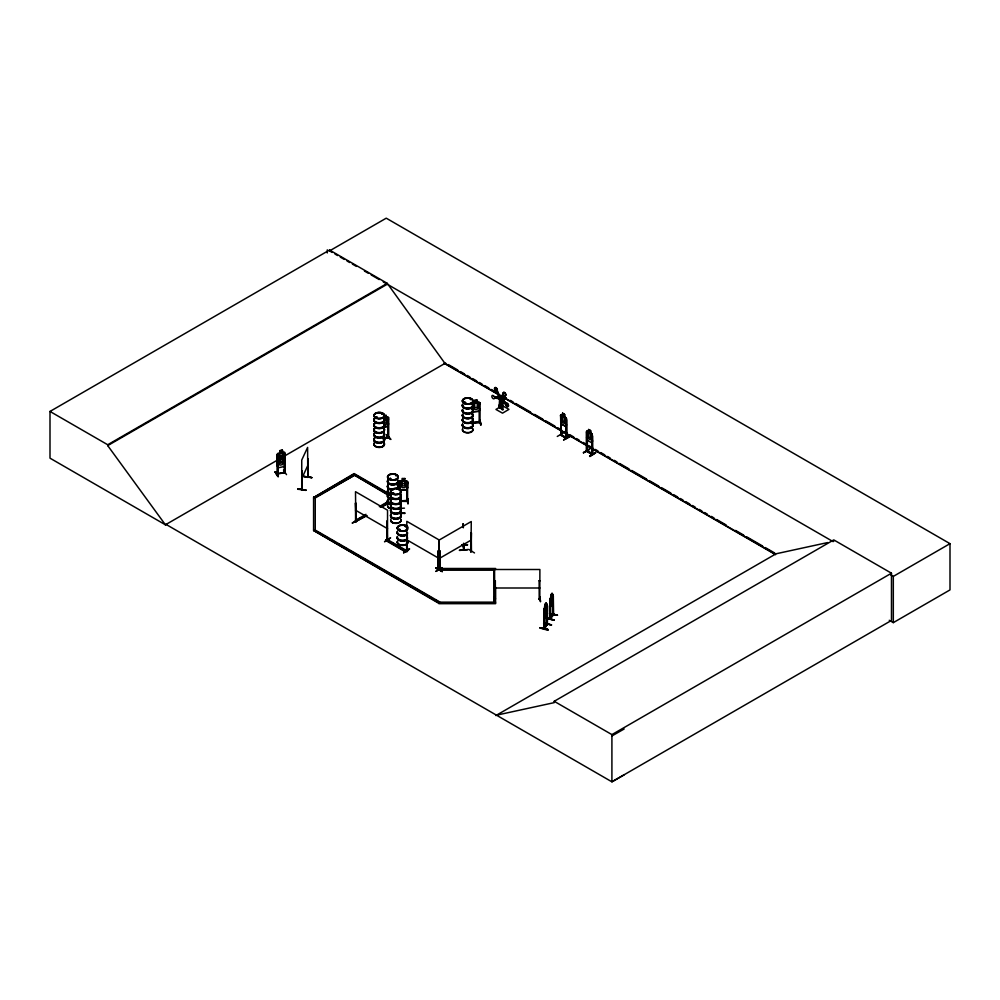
<?xml version="1.0" encoding="UTF-8"?>
<svg xmlns="http://www.w3.org/2000/svg" width="1000" height="1000" viewBox="0 0 1000 1000"><rect width="100%" height="100%" fill="white"/><g stroke="black" fill="none" stroke-linecap="round" stroke-linejoin="round"><path stroke-width="1.5" d="M499.762 398.65L499.438 405.025A1.887 1.1 59.5 0 0 499.075 407.15A1.887 1.1 59.5 0 0 501.138 408.312A1.887 1.1 59.5 0 0 500.788 405.788L500.613 399.312L499.6 398.738L499.6 405.037A1.887 1.1 59.5 0 0 499.237 407.05A1.887 1.1 59.5 0 0 501.312 408.212A1.887 1.1 59.5 0 0 500.95 405.688L500.775 399.212L499.6 398.738M463.25 526.562L463.275 523.888L463.25 525.638M388.575 436.825L387.738 437.525M387.6 437.587L388.438 436.675L383.175 438.888M297.712 489.263L305.988 490.062M305.975 490.112L297.762 488.812L305.975 490.412M494.7 398.088L494.525 398.188A1.887 1.1 59.5 0 1 492.7 398.263A1.887 1.1 59.5 0 1 492.062 395.65A1.887 1.1 59.5 0 1 494.113 396.475L499.475 397.725L499.95 398.9L499.637 397.625L494.225 396.7M546.888 613.188L547.337 610.525M547.25 610.5L546.987 613.25L544.425 616.725L546.912 613.225M463.05 525.462L463.312 527.8L463.275 523.888M400.5 508.212L400.513 508.825A5.375 3.1 0 0 1 395.875 513.538A5.375 3.1 0 0 1 391.225 508.888M400.875 513.188L400.462 494.3A5.375 3.1 0 0 1 395.875 498.988A5.375 3.1 0 0 1 391.225 494.338M463.137 545.225L463.913 550.013L463.8 543.4M463.537 545.65L463.125 544.5L463.175 545.712M540.1 628.062C544.812 626.275 555.612 633.138 540.112 628M546.025 618.35L554.025 620.037L546.2 617.737M553.987 620.05L546.025 618.362M375.675 417.65L377.1 417.175L376 417.725M377.125 417.225L375.65 417.45M382.312 413.675L382.075 414.225M389.288 479.087L390.213 478.4M389.212 478.975L390.662 478.562L389.45 478.713M390.588 479.188L390.138 478.338M396.037 475.588L396.325 475.562M395.7 475.662L396.262 475.625M392.25 493.375L392.938 492.863M393.65 493.137L393.062 492.962M398.837 490.037L399.462 489.95M399.188 529.575L400.35 529.575L399.412 530.138M400.325 529.925L399.562 529.462M405.462 526.725L405.812 526.65M405.887 526.175L405.375 526.3M465.6 403.075L464.3 403.175L464.525 402.4M465.438 402.85L464.387 402.525L465.462 402.5M465.037 402.438L465.012 403.125M470.4 399.4L471.225 399.338L470.363 399.487M284.925 472.35L277.087 473.537M400.838 513.188L400.538 509.725M463.088 545.275L463.113 545.013M463.862 550L463.525 545.262M549.987 605.275L549.9 599.138L552.913 594.388L552.95 615.037L553.288 596.075L553.6 614.712L550.3 619.113L550.413 618.362M436.2 567.812C454.913 578.862 422.912 561.15 442.275 571.213M436.188 568.112L442.287 571.587M383.35 427.512L387.762 426.275L388.625 423.762M500.438 399.363L500.913 398.338L506.15 403.25A1.887 1.1 59.5 0 1 508.15 404.738A1.887 1.1 59.5 0 1 507.512 406.625A1.887 1.1 59.5 0 1 505.688 404.487L500.775 399.212M500.913 398.338L500.6 399.263L505.85 404.387A1.887 1.1 59.5 0 0 507.675 406.525A1.887 1.1 59.5 0 0 508.312 404.637A1.887 1.1 59.5 0 0 506.262 403.15L500.75 398.438M547.013 624.062L547.663 623.625L544.075 628.638M544.663 627.737L547.013 624.25M544.425 627.575L544.7 628.425L545.062 604.275L544.45 607.587M550.013 618.263L552.95 614.55M550.588 600.163L550.638 618.725C547.925 620.112 555.45 612.325 552.95 614.362M591.85 442.812L592.525 440.938L591.788 442.85L587.163 440.175L586.613 437.525L587.225 440.138M388.55 437.537L383.312 439.038M480.1 408.95L479.15 411.3L472.675 411.825L479.137 411.25L480 408.9M407.587 487.65L406.65 489.85L400.238 489.85L399.312 481.55L400.2 480.737L406.688 480.8L407.675 481.6L407.675 487.725L406.725 489.988L400.175 489.925L399.312 487.663M275.087 471.887C277.162 470.3 281.225 483.562 275.087 471.887L278.025 476.5M275.462 471.763L278.35 476.4M301.837 471.062L301.737 489.8L301.75 460.037L307.613 447.4L307.787 477.425L307.8 458.9M303.65 476.512L311.925 477.6L303.712 476.337M583.562 452.825L589.575 449.363M355.9 521.225L352.337 522.812M403.612 552.737L409.325 549.113M301.75 478.537L307.613 465.9M550.2 618.612L550.325 617.913M355.238 521.575L356.112 521.75L355.5 502.925L355.588 521.45M387.2 539.375L387.537 539.225M407.425 550.725L406.75 550.35M407.425 551.4L406.812 532.55L406.613 551.25L407.425 551.4L406.75 551.025M438.4 568.587L438.137 568.75M385.712 539.913L405.737 551.475L406.912 550.8L386.887 539.237L385.712 540.487L405.737 552.05L406.912 551.375L406.812 521.312L438.862 539.812L438.713 569.712L438.312 550.75L438.05 569.4L438.038 568.65M561.263 423.825L565.8 426.438L566.512 424.675L565.775 426.575L561.15 423.913L560.6 415.15L560.988 435.325M561.388 435.238L560.775 416.388L561.075 435.325M566.325 437.738L566.1 437.262M494.4 596.525L494.05 601.737L494.462 596.487M591.812 433.675L587.175 431.012L586.55 431.463L586.5 451.275L592.525 454.712L591.838 433.625M587.1 450.962L586.5 450.6L587.337 451.45M591.95 453.75L592.75 453.888L587.4 451.025M471.525 551.413L470.913 551.75L471.062 551.025M277.838 473.85L277.85 455.525L277.025 455.525L277.85 455.525M284.925 471.875L284.137 472.025M284.925 472.55L285.038 452.625L284.113 452.013L278 453.288L277.175 454.275L277.05 474.2L284.875 472.562M375.588 417.287L376.825 417.562M376.675 417.475L376.125 417.163M381.912 414.125L382.475 413.638M390.562 478.713L389.338 479M392.488 493.038L392.35 493.612M393.775 493.612L392.4 493.512M471.262 399.487L471.112 399.513M405.763 526.625L405.288 526.475M552.05 595.5L552.6 599.763L551.025 603.7L550.988 594.575L552.087 593.1L552.137 595.513L552.913 594.388M545.062 604.275L546.237 602.812L546.663 609.462L545.1 613.4L544.55 612.325M545.275 604.438L545.938 603.55L545.275 605.188M547.625 605.85L547.337 624.8L546.987 604.087L544.05 608.85M546.15 605.075L546.962 604.175M544.388 609.788L544.475 628.737M552.9 603.513L550.275 607L552.812 603.488M549.55 613.6L557.55 615.275L549.712 613.325M543.612 623.3L551.613 624.975L543.787 623.025M544.438 628.725L547.688 623.65M500.163 397.6L497.238 390.562A1.887 1.1 59.5 0 0 496.337 387.925A1.887 1.1 59.5 0 0 494.663 388.375A1.887 1.1 59.5 0 0 496.15 390.85L499.513 397.725M278.05 458.6C275.275 460.763 282.938 456.025 284.188 457.375L285.075 457.938M406.75 501.45C408.1 499.338 406.25 501.938 407.55 501.438L407.587 481.575M495.412 598.763L494.663 598.787M539.963 598.763L539.212 598.763M500 397.575L503.3 393.988A1.887 1.1 59.5 0 1 504.212 392.375A1.887 1.1 59.5 0 1 505.875 394.712A1.887 1.1 59.5 0 1 504.387 395.513L500.812 398.725L496.975 390.788M500.812 398.725L504.212 395.363M472.6 422.625L479.1 422.113M472.438 423.363L480.087 422.688M472.562 422.45L479.85 421.8L479.925 422.75L479.338 422.125M479.913 422.725L479.188 422.537L479.188 404.087L480 404.188L479.188 404.087M480.087 422.013L479.325 422.1M399.312 481.613L400.238 480.812M439.15 569.75L439.212 540.025L471.262 521.525L471.025 551.688M439.938 569.625L439.963 551.075L439.212 551.263L439.963 551.075M471.438 551.438L471.262 532.762L470.662 551.613M550.325 619.062L550.325 600.087M302.062 489.812L302.125 471.1M464.325 402.688L464.75 402.325M390.662 479L389.875 478.575M400.35 530.25L399.062 530.15M560.538 415.188L561.237 414.7L566.512 418.55L566.512 438.45L565.938 437.475M560.6 415.25L561.263 414.787M586.613 431.525L587.275 431.062M406.812 501.25L406.812 482.75L407.587 482.925L406.812 482.75M400.112 500.8L407.488 500.525M407.612 501.463L400.112 501.275M494.513 599.438L494.487 598.562L495.438 598.925M495.337 598.775L495.25 599.462M494.663 599.462L494.575 569.5L539.888 569.5L539.8 599.462L539.975 598.562L539.038 598.575L539.212 599.462L539.125 580.737L539.888 580.737L539.125 580.737M497.075 390.662A1.887 1.1 59.5 0 0 496.163 388.025A1.887 1.1 59.5 0 0 494.5 388.475A1.887 1.1 59.5 0 0 495.988 390.95L496.325 390.9M503.4 394.212L503.137 394.087A1.887 1.1 59.5 0 1 504.038 392.475A1.887 1.1 59.5 0 1 505.712 394.8A1.887 1.1 59.5 0 1 504.225 395.613L504.05 395.462M498.975 397.488L501.95 395.737L499.975 397.388M503.013 395.075L502.1 395.613L504.363 395.838L504.363 397.475L503.013 396.712M496.163 391L499.637 397.625M500.112 399.038L500.275 399.712M500.613 396.488L503.45 398.013L504.688 397.287M501.05 399.137L503.113 400.3L506.087 398.075L503.338 396.525M503.113 400.3L506.087 398.075M355.9 521.9L356.037 503.237M387.537 539.9L387.537 510.188L355.5 491.688L355.85 521.9L355.538 520.75M386.788 539.812L386.987 521.112L387.388 540.087L386.725 539.225M407.1 551.525L407.362 532.863M406.938 550.375L406.637 551.237M403.663 552.825L409.637 548.95L403.663 552.438M438.1 569.438L438.312 550.75M470.875 551.737L471.475 532.888M468.738 549.375L474.5 552.925M441.838 567.575L435.838 571.4M166.15 524.462L165.5 524.85L50 458.162L50 411.438L329.55 250.037L387.262 283.35L444.975 363.4L775.4 554.175M329.55 250.037L329.55 250.9L386.238 218.175L950 543.663L950 589.913L893.312 622.638L889.262 620.288M50 411.438L107.713 444.75L387.262 283.35M624.15 774.85L611.912 781.825L166.075 524.425L165.413 524.8L107.713 445.613L387.262 284.212M165.413 524.8L277.9 459.85M284.637 455.962L445.625 363.025M353.963 475.588L315.25 497.95L314.075 497.275L354.125 473.562L388.675 493.512M315.413 496.5L354.125 474.15L387.337 493.325M314.075 530.75L315.25 530.075L439.5 601.8L438.325 603.062L314.075 530.75L438.325 602.475L439.5 601.8M365.975 514.325L355.3 520.487L356.463 521.163L365.812 515.775M379.338 506.613L388.675 501.225M356.637 520.3L360.637 517.987M380.662 506.425L386.012 503.338M380.5 507.287L388.512 502.663M367.15 515.575L356.463 521.163M381.838 507.1L388.512 503.237M564.412 414.412L562.575 413.2L562.575 415.625L561.587 415.812L561.587 420.062L562.575 422.45L564.412 423.512L565.4 422.262L564.55 414.338L564.475 416.65M565.763 417.388L566.45 418.587M565.913 419.6L566.663 419.787L566.725 438.325L565.837 438.088L566.112 419.475M557.275 436.463L563.288 432.987M561.175 434.875L566.362 437.713M385.712 540.487L386.887 539.812L386.987 521.112M566.05 437.463L560.763 434.85L560.775 416.388M563.612 439.738L569.663 436.325M563.663 440.05L569.925 436.775M588.525 429.513L590.562 430.613L591.413 434.288L591.413 438.537L590.425 439.787L588.587 438.725L587.6 436.337L587.6 432.088L588.587 431.9L588.587 429.475L590.562 430.613M586.55 431.463L586.575 451.3M587.337 432.975L586.575 432.788L587.337 432.975L587.4 451.512M592.125 441.912L591.862 454.4L592.125 435.75M583.612 452.537L589.288 449.263M583.288 452.725L589.625 449.062M592.062 453.725L586.775 450.438M589.625 456L595.662 452.562L589.95 456.538M439.212 558.525L471.262 540.025M495.85 715.575L776.062 553.787L827.688 542.562M496.5 715.188L554.212 702.638L554.212 701.3L833.763 539.9L891.475 573.212L891.475 620.425L611.912 781.825L611.912 734.613L891.475 573.212M833.763 541.237L833.112 541.625L383.237 281.887M890.638 574.837L893.312 576.388L950 543.663M611.912 735.962L624.15 728.988M383.312 438.55L387.738 436.85M439.425 551.388L439.363 569.925L439.762 568.775M392.775 493.425L393.475 493.375M400.175 530.075L399.225 530.15M439.462 569.888L439.762 550.95M284.188 471.8L284.925 471.675M383.65 418.3L383.6 415.975L386.138 415.3L386.05 417.675L387.287 418.075L387.287 422.312L386.05 424.5L383.725 425.188M386.05 415.4L383.725 416.075L383.725 418.35L387.7 417.05L388.625 417.65L388.5 437.512M387.675 419.062L388.5 419.012L387.675 419.062L387.738 437.738M383.375 427.425L387.663 426.175M386.975 435.075L390.85 439.487L387 435.112M383.175 438.4L387.675 436.887M499.35 397.812L500.337 397.5M399.637 529.4L398.975 529.788L399.625 529.513M284.125 454.012L284.938 454.025L284.125 454.012L284.325 472.688M283.512 470.125L286.512 474.65M282.45 450.138L279.788 450.637L279.913 453.025L278.6 454.05L278.6 458.3L279.913 459.85L282.362 459.338L283.675 457.25L283.675 453L282.362 452.512L282.413 450.087L282.413 452.362M279.913 450.75L282.362 450.238M277.2 456.463L285.075 454.85M282.4 455.55L279.95 456.05L279.95 458.338L278.637 459.363L278.637 463.612L279.95 465.163L282.4 464.65L283.712 462.562L282.362 453.275L279.913 453.775L279.862 458.275M279.913 458.025L282.362 457.525M591.925 435.863L592.675 436.062L592.737 454.6L586.888 451.175M592.062 453.537L592.45 454.725M277.162 474.188L277.225 473.512M474.575 402.488L472.688 402.6L479.125 402.125L480.1 402.837L480 422.688M480.1 402.837L477.337 402.262M479.913 420.087L481.125 424.988L479.925 420.125M553.225 615.1L553.263 594.725M560.513 434.375L561.175 434.688M560.775 434.888L566.625 438.237M566.413 438.413L560.6 435.062M400.262 491.025L400.225 487.113L400.363 491.025L400.05 488.4M400.125 490.387L400.138 487.113M404.475 508.15L400.238 508.4M400.45 512.75L400.75 494.3M400.65 512.913L404.9 512.85L400.675 513.562M400.65 513.312L404.913 513.425L400.5 512.625M461.838 544.913L467.512 544.663L461.863 545.212M461.838 544.938L467.512 544.925M459.45 550.188L467.938 549.6L459.475 550.45M502.95 409.675L502.113 409.2L502.95 409.675L502.95 399.412M399.263 482.788C400.55 482.025 398.038 487 399.263 489.125M400.112 500.975L406.725 500.588M407.812 503.738L407.7 498.537M539.95 596.875L540.475 601.775L540.013 596.775M539.975 599.237L539.212 599.438M539.125 599.412L539.862 599.225M404.888 478.525L402.1 478.462L402.188 480.875L400.8 481.625L400.8 485.875L402.188 487.7L404.8 487.7L406.188 485.875L406.188 481.625L404.8 480.875L404.888 478.462M399.312 483.75L407.675 483.762M313.587 497.95L315.25 497.95M313.587 530.075L315.25 530.075M438.913 569.438L495.55 569.438L495.55 568.488L438.913 568.488L438.913 570.025L494.025 570.025M494.575 588L539.888 588M495.55 602.15L438.913 602.15L438.913 603.675L495.55 603.675L495.55 587.15M438.913 603.1L495.55 603.1M393.062 492.812L393.812 493.175M303.663 476.425L311.875 477.675M407.1 550.85L406.637 550.562M494.538 397.987L499.95 398.9M465.012 402.325L465.7 402.837M550.988 596.85L549.9 599.138M553.263 600.825L552.837 603.525M549.575 613.5L557.362 615.138M554.025 620.037L546.213 617.725M543.638 623.2L551.425 624.837M544.675 627.7L544.362 628.088M479.538 420.1L480.662 425.025M566.213 438L566.112 425.637M501.525 395.95L506.087 398.55M501.05 398.65L503.113 399.825M435.913 571.4L442.113 568.038M352.337 523.2L358.275 519.587M329.55 250.9L332.238 252.45M334.925 254L337.612 255.55M340.288 257.1L344.312 259.425M347 260.975L349.688 262.525M352.375 264.075L356.4 266.4M364.45 271.05L368.475 273.375M371.163 274.925L379.212 279.562M562.513 413.237L564.55 414.338M448.325 364.575L457.762 370.025M460.462 371.587L464.513 373.925M467.2 375.475L469.9 377.038M472.6 378.587L476.65 380.925M479.35 382.488L482.038 384.05M484.738 385.6L488.787 387.938M491.488 389.5L494.175 391.05M510.363 400.4L513.062 401.95M515.763 403.512L530.6 412.075M534.637 414.412L542.737 419.087M545.425 420.637L554.875 426.087M557.562 427.65L561.613 429.988M564.312 431.538L567.013 433.1M569.712 434.663L573.75 436.987M576.45 438.55L579.15 440.112M583.188 442.438L585.887 444M588.587 445.562L592.638 447.9M595.337 449.45L598.025 451.012M600.725 452.562L604.775 454.9M607.475 456.463L610.163 458.013M614.212 460.35L616.912 461.912M619.612 463.462L629.05 468.913M631.75 470.475L646.587 479.038M649.275 480.6L658.725 486.05M661.413 487.6L670.863 493.062M673.55 494.613L677.6 496.95M680.3 498.512L683 500.062M685.7 501.625L689.737 503.963M692.438 505.513L695.138 507.075M699.175 509.412L701.875 510.962M704.575 512.525L707.275 514.075M711.325 516.413L714.013 517.975M716.712 519.525L726.15 524.987M735.6 530.438L743.688 535.1M746.388 536.663L762.575 546M765.263 547.562L774.712 553.013M444.087 363.275L502.275 396.875M504.988 398.438L775.6 554.675M388.85 494.963L354.125 474.913L388.85 495.538M355.5 510.188L387.537 528.688M406.812 539.812L438.862 558.312M314.075 496.688L315.25 497.362L355.3 474.812M386.887 539.812L389.55 541.362M392.225 542.9L406.912 551.375M328.75 538.45L315.25 530.65L315.25 497.362L313.587 497.362L313.587 530.65M331.45 540L335.5 542.35M338.2 543.9L347.663 549.362M350.363 550.925L359.812 556.375M362.512 557.938L432.738 598.488M435.45 600.05L439.5 602.388M554.212 701.3L611.912 734.613M387.663 417.137L388.625 417.65M595.688 452.887L589.663 456.312M550 618.975L549.938 599.113M386.587 435.238L390.425 439.225M500.163 397.475L500.975 398.625M282.45 455.4L282.488 457.725M284.137 461.188L277.975 462.475L277.2 460.425M285.113 464.1L284.212 466.55L278.05 467.825L277.213 465.688L277.262 454.288M591.737 433.713L592.4 440.925M549.938 605.188L550.363 607.025M544.45 616.613L544.087 614.913L544.425 616.725M463.175 523.888L463.288 526.388M494.575 580.913L495.337 580.737L495.337 599.412M408.162 503.787L407.638 498.5M893.312 576.388L893.312 622.638M590.487 430.65L590.425 432.962M587.125 433.1L587.188 451.637M562.638 413.312L562.638 415.588M547.212 604.487L547.013 624.738L547 623.95M546.237 602.812L546.2 605.212M544 608.812L544.05 628.75M503.45 396.375L503.45 398.013M502.113 399.425L502.113 409.688M493.9 569.438L493.9 602.725M472.512 404.8L472.512 423.3M463.5 543.413L463.537 550.075M400.5 493.413L400.5 499.525M400.025 482.775L400.025 490.662M388.363 418.862L388.45 437.587M327.287 249.862L327.287 252.925M307.887 458.688L307.9 477.388M284.837 453.862L284.887 472.587M277.75 455.363L277.8 474.087M107.713 444.75L107.713 445.613M407.713 528.663A5.312 3.062 0 0 1 399.538 530.388A5.312 3.062 0 0 1 399.538 525.363A5.312 3.062 0 0 1 407.713 527.075M407.663 529.075A5.263 3.038 0 0 1 399.562 530.788A5.263 3.038 0 0 1 399.562 525.8A5.263 3.038 0 0 1 407.663 527.513M407.663 541.3A5.263 3.038 0 0 1 402.575 545.125A5.263 3.038 0 0 1 397.488 541.3M407.713 528.812A5.312 3.062 0 0 1 399.538 530.538A5.312 3.062 0 0 1 399.538 525.513A5.312 3.062 0 0 1 407.713 527.225M407.163 534.525A5.288 3.05 0 0 1 400.55 535.812A5.288 3.05 0 0 1 397.475 532.2M407.7 532.925A5.3 3.062 0 0 1 401.213 535.1A5.3 3.062 0 0 1 397.463 531.35M407.175 539.625A5.3 3.062 0 0 1 400.55 540.925A5.3 3.062 0 0 1 397.463 537.312M407.238 539.35A5.375 3.1 0 0 1 400.525 540.675A5.375 3.1 0 0 1 397.388 537M407.238 539.087A5.375 3.1 0 0 1 400.525 540.413A5.375 3.1 0 0 1 397.388 536.737M407.688 538.038A5.288 3.05 0 0 1 401.213 540.188A5.288 3.05 0 0 1 397.475 536.45M407.238 534.25A5.375 3.1 0 0 1 400.525 535.562A5.375 3.1 0 0 1 397.388 531.9M407.238 533.987A5.375 3.1 0 0 1 400.525 535.3A5.375 3.1 0 0 1 397.388 531.638M407.713 541.4A5.312 3.062 0 0 1 402.575 545.262A5.312 3.062 0 0 1 397.45 541.4M407.7 541.6A5.3 3.062 0 0 1 402.575 545.45A5.3 3.062 0 0 1 397.463 541.6M400.525 499.712A5.375 3.1 0 0 1 395.875 504.363A5.375 3.1 0 0 1 391.225 499.712M400.462 500.025A5.3 3.062 0 0 1 395.875 504.613A5.3 3.062 0 0 1 391.287 500.025M400.525 494.6A5.375 3.1 0 0 1 395.875 499.25A5.375 3.1 0 0 1 391.225 494.6M400.462 499.162A5.3 3.062 0 0 1 395.875 503.762A5.3 3.062 0 0 1 391.287 499.162M400.462 494.925A5.3 3.062 0 0 1 395.875 499.513A5.3 3.062 0 0 1 391.287 494.925M400.525 499.45A5.375 3.1 0 0 1 395.875 504.1A5.375 3.1 0 0 1 391.225 499.45M400.462 494.062A5.288 3.05 0 0 1 395.875 498.65A5.288 3.05 0 0 1 391.3 494.062M400.525 514.263A5.375 3.1 0 0 1 395.875 518.913A5.375 3.1 0 0 1 391.225 514.263M400.462 514.575A5.3 3.062 0 0 1 395.875 519.163A5.3 3.062 0 0 1 391.287 514.575M400.45 518.562A5.275 3.05 0 0 1 395.875 523.125A5.275 3.05 0 0 1 391.3 518.562M400.45 504.762A5.275 3.05 0 0 1 395.875 509.338A5.275 3.05 0 0 1 391.3 504.762M400.475 504.5A5.312 3.062 0 0 1 395.875 509.1A5.312 3.062 0 0 1 391.275 504.5M400.525 509.15A5.375 3.1 0 0 1 395.875 513.8A5.375 3.1 0 0 1 391.225 509.15M400.462 513.713A5.3 3.062 0 0 1 395.875 518.312A5.3 3.062 0 0 1 391.287 513.713M400.462 509.475A5.288 3.05 0 0 1 395.875 514.05A5.288 3.05 0 0 1 391.3 509.475M400.525 513.987A5.375 3.1 0 0 1 395.875 518.65A5.375 3.1 0 0 1 391.225 513.987M400.462 508.612A5.288 3.05 0 0 1 395.875 513.2A5.288 3.05 0 0 1 391.3 508.612M401.188 520.212A5.312 3.062 0 0 1 399.625 522.375M398.525 522.863A5.312 3.062 0 0 1 390.75 521M400.475 521.912A5.312 3.062 0 0 1 399.625 522.55M398.525 523.038A5.312 3.062 0 0 1 390.75 521.175M401.188 520.375A5.312 3.062 0 0 1 401 521.175M397.463 485.188A5.375 3.1 0 0 1 397.463 488.288M392.812 489.85A5.375 3.1 0 0 1 388.15 485.188M397.4 485.513A5.3 3.062 0 0 1 397.4 488.562M392.812 490.1A5.3 3.062 0 0 1 388.225 485.513M391.438 493.975A5.288 3.05 0 0 1 388.225 489.5M391.438 494.275A5.288 3.05 0 0 1 388.225 489.8M397.463 480.087A5.375 3.1 0 0 1 392.812 484.738A5.375 3.1 0 0 1 388.15 480.087M397.388 484.65A5.288 3.05 0 0 1 396.55 488.338M394.175 489.137A5.288 3.05 0 0 1 388.612 488.038A5.288 3.05 0 0 1 388.225 484.65M397.388 480.412A5.288 3.05 0 0 1 392.812 484.988A5.288 3.05 0 0 1 388.225 480.412M397.463 484.925A5.375 3.1 0 0 1 396.613 488.675M392.812 489.588A5.375 3.1 0 0 1 388.15 484.925M397.463 479.825A5.375 3.1 0 0 1 392.812 484.475A5.375 3.1 0 0 1 388.15 479.825M397.4 479.55A5.3 3.062 0 0 1 392.812 484.137A5.3 3.062 0 0 1 388.225 479.55M391.413 504.288A5.375 3.1 0 0 1 388.15 499.738M391.438 504.538A5.288 3.05 0 0 1 388.225 500.062M388.225 504.05A5.288 3.05 0 0 0 391.438 508.525A5.312 3.062 0 0 1 387.675 506.475M391.438 494.738A5.288 3.05 0 0 1 388.225 490.25M391.438 494.487A5.312 3.062 0 0 1 388.212 489.988M391.413 499.188A5.375 3.1 0 0 1 388.15 494.637M391.438 503.688A5.3 3.062 0 0 1 388.225 499.2M391.438 499.438A5.3 3.062 0 0 1 388.225 494.95M391.413 504.025A5.375 3.1 0 0 1 388.15 499.475M391.413 498.925A5.375 3.1 0 0 1 388.15 494.375M391.438 498.575A5.288 3.05 0 0 1 388.225 494.1M390.163 508.525A5.288 3.05 0 0 1 387.7 506.662M383.85 423.75A5.375 3.1 0 0 1 379.188 428.4A5.375 3.1 0 0 1 374.538 423.75M383.787 424.062A5.3 3.062 0 0 1 379.188 428.663A5.3 3.062 0 0 1 374.6 424.062M383.75 428.062A5.263 3.038 0 0 1 379.188 432.625A5.263 3.038 0 0 1 374.625 428.062M383.85 418.65A5.375 3.1 0 0 1 379.188 423.3A5.375 3.1 0 0 1 374.538 418.65M383.787 423.212A5.3 3.062 0 0 1 379.188 427.8A5.3 3.062 0 0 1 374.6 423.212M383.787 418.963A5.3 3.062 0 0 1 379.188 423.55A5.3 3.062 0 0 1 374.6 418.963M383.85 423.488A5.375 3.1 0 0 1 379.188 428.137A5.375 3.1 0 0 1 374.538 423.488M383.85 418.387A5.375 3.1 0 0 1 379.188 423.038A5.375 3.1 0 0 1 374.538 418.387M383.775 418.113A5.288 3.05 0 0 1 379.188 422.688A5.288 3.05 0 0 1 374.613 418.113M383.85 438.3A5.375 3.1 0 0 1 379.188 442.95A5.375 3.1 0 0 1 374.538 438.3M383.787 438.612A5.3 3.062 0 0 1 379.188 443.212A5.3 3.062 0 0 1 374.6 438.612M383.75 428.825A5.263 3.038 0 0 1 379.188 433.387A5.263 3.038 0 0 1 374.625 428.825M383.787 442.9A5.3 3.062 0 0 1 379.188 447.5A5.3 3.062 0 0 1 374.6 442.9M383.85 433.2A5.375 3.1 0 0 1 379.188 437.85A5.375 3.1 0 0 1 374.538 433.2M383.787 437.762A5.3 3.062 0 0 1 379.188 442.35A5.3 3.062 0 0 1 374.6 437.762M383.787 433.512A5.3 3.062 0 0 1 379.188 438.1A5.3 3.062 0 0 1 374.6 433.512M383.85 438.038A5.375 3.1 0 0 1 379.188 442.688A5.375 3.1 0 0 1 374.538 438.038M383.85 432.938A5.375 3.1 0 0 1 379.188 437.587A5.375 3.1 0 0 1 374.538 432.938M383.775 432.663A5.288 3.05 0 0 1 379.188 437.238A5.288 3.05 0 0 1 374.613 432.663M472.25 413.488A5.263 3.038 0 0 1 468.375 418.025A5.263 3.038 0 0 1 462.6 414.212M472.275 404.387A5.288 3.05 0 0 1 468.375 408.938A5.288 3.05 0 0 1 462.587 405.125M472.275 403.525A5.288 3.05 0 0 1 468.375 408.088A5.288 3.05 0 0 1 462.587 404.263M472.275 409.487A5.288 3.05 0 0 1 468.375 414.05A5.288 3.05 0 0 1 462.587 410.225M472.35 409.175A5.375 3.1 0 0 1 468.387 413.8A5.375 3.1 0 0 1 462.5 409.913M472.35 408.913A5.375 3.1 0 0 1 468.387 413.537A5.375 3.1 0 0 1 462.5 409.65M472.275 408.638A5.288 3.05 0 0 1 468.375 413.188A5.288 3.05 0 0 1 462.587 409.375M472.35 404.062A5.375 3.1 0 0 1 468.387 408.688A5.375 3.1 0 0 1 462.5 404.812M472.35 403.8A5.375 3.1 0 0 1 468.387 408.425A5.375 3.1 0 0 1 462.5 404.55M472.275 413.775A5.288 3.05 0 0 1 468.375 418.338A5.288 3.05 0 0 1 462.587 414.513M472.275 414.237A5.288 3.05 0 0 1 468.375 418.787A5.288 3.05 0 0 1 462.587 414.975M472.25 428.038A5.263 3.038 0 0 1 468.375 432.575A5.263 3.038 0 0 1 462.6 428.762M472.287 413.963A5.312 3.062 0 0 1 468.387 418.525A5.312 3.062 0 0 1 462.562 414.7M472.275 418.938A5.288 3.05 0 0 1 468.375 423.488A5.288 3.05 0 0 1 462.587 419.675M472.275 418.075A5.288 3.05 0 0 1 468.375 422.638A5.288 3.05 0 0 1 462.587 418.812M472.275 424.038A5.3 3.062 0 0 1 468.387 428.6A5.3 3.062 0 0 1 462.575 424.775M472.35 423.725A5.375 3.1 0 0 1 468.387 428.35A5.375 3.1 0 0 1 462.5 424.462M472.35 423.462A5.375 3.1 0 0 1 468.387 428.088A5.375 3.1 0 0 1 462.5 424.2M472.275 423.188A5.288 3.05 0 0 1 468.375 427.738A5.288 3.05 0 0 1 462.587 423.925M472.35 418.612A5.375 3.1 0 0 1 468.387 423.237A5.375 3.1 0 0 1 462.5 419.363M472.35 418.35A5.375 3.1 0 0 1 468.387 422.975A5.375 3.1 0 0 1 462.5 419.1M472.275 428.325A5.3 3.062 0 0 1 468.387 432.887A5.3 3.062 0 0 1 462.575 429.062M499.263 397.6A1.65 0.963 59.5 0 1 500.838 397.212A1.65 0.963 59.5 0 1 501.35 399.625A1.65 0.963 59.5 0 1 499.425 398.363M503.688 395.925L504.113 396.438L503.713 395.863M540.262 627.75L548.1 629.738L540.262 627.75M285.038 458.738L284.175 461.238L285.075 458.787M478.625 407.238L477.25 409.175L474.675 409.387L473.288 407.688L473.288 403.438L474.675 402.562L474.562 400.163L477.337 399.988L477.25 402.35L478.625 403L478.625 407.238M551.862 593.85L551.213 595.487L551.862 593.85M552.05 596.25L551.025 597.638L551.025 601.888L552.05 600.5L552.05 596.25M546.112 605.95L545.1 607.337L545.1 611.587L546.112 610.2L546.112 605.95M502.875 396.712L501.962 397.25L501.962 398.888L502.875 398.35L502.875 396.712M502.388 405.55L495.95 409.45L502.525 413.162L508.963 409.363L502.388 405.65M390.5 537.9L384.513 541.775L390.525 537.95M385.637 415.9L384.15 417.1L385.637 415.9M386.05 418.438L383.725 419.113L383.725 423.363L386.05 422.688L386.05 418.438M281.925 450.712L280.35 451.788L281.925 450.712M281.962 456.012L280.387 457.1L281.962 456.012M282.4 458.587L279.95 459.087L279.95 463.338L282.4 462.825L282.4 458.587M476.788 400.487L475.138 400.625L475.138 401.388L476.788 401.25L476.788 400.487M477.25 403.113L474.675 403.325L474.675 407.562L477.25 407.362L477.25 403.113M404.325 478.975L402.663 478.975L402.663 479.738L404.325 479.738L404.325 478.975M404.8 481.625L402.188 481.625L402.188 485.875L404.8 485.875L404.8 481.625M564.087 414.6L562.9 413.925L564.087 415.363L564.087 414.6M590.1 430.875L588.913 430.188L590.1 431.637L590.1 430.875M564.412 417.45L562.575 416.388L562.575 420.637L564.412 421.7L564.412 417.45M590.425 433.713L588.587 432.663L588.587 436.9L590.425 437.962L590.425 433.713M393.237 493.963A5.275 3.05 0 0 0 401.15 491.312A5.275 3.05 0 0 0 393.237 488.675A5.312 3.062 0 0 0 393.225 494.137A5.312 3.062 0 0 0 401.188 491.475A5.312 3.062 0 0 0 393.225 488.825A5.275 3.05 0 0 0 393.237 493.963M395.875 508.575A5.275 3.05 0 0 0 400.45 504.012A5.312 3.062 0 0 1 395.875 508.725A5.312 3.062 0 0 1 391.275 504.125A5.275 3.05 0 0 0 395.875 508.575M393.237 494.375A5.275 3.05 0 0 0 401.15 491.737A5.275 3.05 0 0 0 393.237 489.1A5.275 3.05 0 0 0 393.237 494.375M390.175 479.438A5.275 3.05 0 0 0 398.088 476.8A5.275 3.05 0 0 0 390.175 474.162A5.275 3.05 0 0 0 390.175 479.438M390.175 479.875A5.275 3.05 0 0 0 398.088 477.238A5.275 3.05 0 0 0 390.175 474.6A5.275 3.05 0 0 0 390.175 479.875M389.05 479.137A5.312 3.062 0 0 0 397.938 477.762A5.312 3.062 0 0 0 391.438 474.012A5.312 3.062 0 0 0 389.05 479.137M376.55 418A5.275 3.05 0 0 0 384.475 415.363A5.275 3.05 0 0 0 376.55 412.725A5.275 3.05 0 0 0 376.55 418M376.55 418.425A5.275 3.05 0 0 0 384.475 415.788A5.275 3.05 0 0 0 376.55 413.15A5.275 3.05 0 0 0 376.55 418.425M379.188 432.938A5.3 3.062 0 0 0 383.787 428.35A5.3 3.062 0 0 1 379.188 432.95A5.3 3.062 0 0 1 374.6 428.35A5.3 3.062 0 0 0 379.188 432.938M376.538 418.188A5.312 3.062 0 0 0 384.5 415.525A5.312 3.062 0 0 0 376.538 412.875A5.312 3.062 0 0 0 376.538 418.188M379.188 447.175A5.263 3.038 0 0 0 383.75 442.612A5.275 3.05 0 0 1 379.188 447.175A5.263 3.038 0 0 1 374.625 442.612A5.275 3.05 0 0 0 379.188 447.175M465.037 403.45A5.3 3.062 0 0 0 472.987 400.8A5.3 3.062 0 0 0 465.037 398.15A5.3 3.062 0 0 0 465.037 403.45M465.05 403.862A5.288 3.05 0 0 0 472.975 401.213A5.288 3.05 0 0 0 465.05 398.562A5.288 3.05 0 0 0 465.05 403.862M463.938 403.113A5.312 3.062 0 0 0 472.825 401.737A5.312 3.062 0 0 0 466.312 397.975A5.312 3.062 0 0 0 463.938 403.113M498.85 397.837A1.65 0.963 59.5 0 0 500.625 400A1.65 0.963 59.5 0 0 500.613 397.65A1.65 0.963 59.5 0 0 498.85 397.837"/></g></svg>
